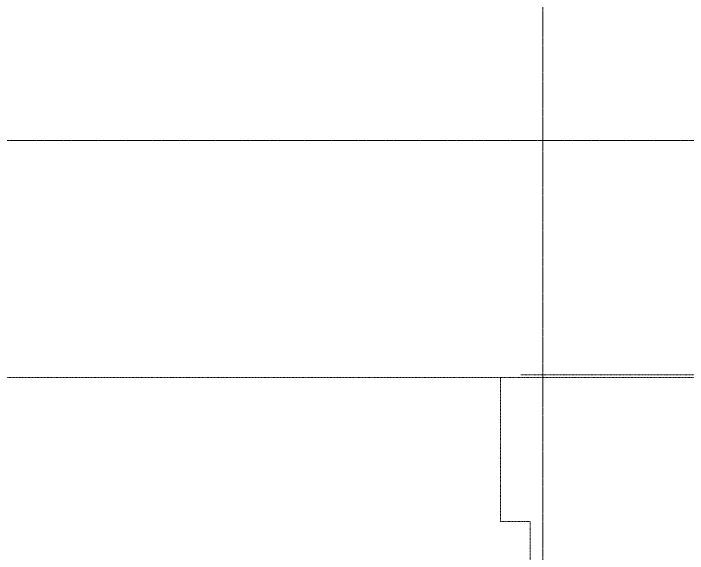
# Model space of a CAD drawing. Header units: inches. Extents: x -4218 to -1830, y 9757 to 12359.
# Drawn here: x -3704.3 to -3420.4, y 11673.3 to 11900.6 of the extents above; entities that cross this region are included whole.
import ezdxf

# ---------------------------------------------------------------- set-up
doc = ezdxf.new("R2010")
doc.units = ezdxf.units.IN
doc.header["$MEASUREMENT"] = 0
doc.linetypes.add('Dash 1_16_', pattern=[0.125, 0.0625, -0.0625])
doc.linetypes.add('Grid Line 1_2_', pattern=[0.875, 0.5, -0.125, 0.125, -0.125])
for name, color, linetype, lineweight in [('A-FLOR-4', 7, 'Dash 1_16_', 9), ('A-ROOF-3', 7, 'Dash 1_16_', 9), ('S-GRID-1', 1, 'Grid Line 1_2_', 9)]:
    doc.layers.add(name, color=color, linetype=linetype, lineweight=lineweight)

msp = doc.modelspace()

# ---------------------------------------------------------------- linework, layer by layer
at = {"layer": 'A-FLOR-4'}
for p, q in [((-3499.17, 11747.44), (-3499.17, 11686.74)), ((-3407.67, 11747.44), (-3492.88, 11747.44)), ((-3499.17, 11686.74), (-3486.67, 11686.74)), ((-3486.67, 11686.74), (-3486.67, 11559.49))]:
    msp.add_line(p, q, dxfattribs=at)
at = {"layer": 'A-ROOF-3'}
for p, q in [((-3490.62, 11748.44), (-3407.67, 11748.44)), ((-3851.35, 11747.44), (-3492.88, 11747.44))]:
    msp.add_line(p, q, dxfattribs=at)
at = {"layer": 'S-GRID-1'}
for p, q in [((-3481.32, 9836.18), (-3481.32, 12310.35)), ((-1830.2, 11847.19), (-4168.71, 11847.19))]:
    msp.add_line(p, q, dxfattribs=at)

doc.saveas('drawing.dxf')
